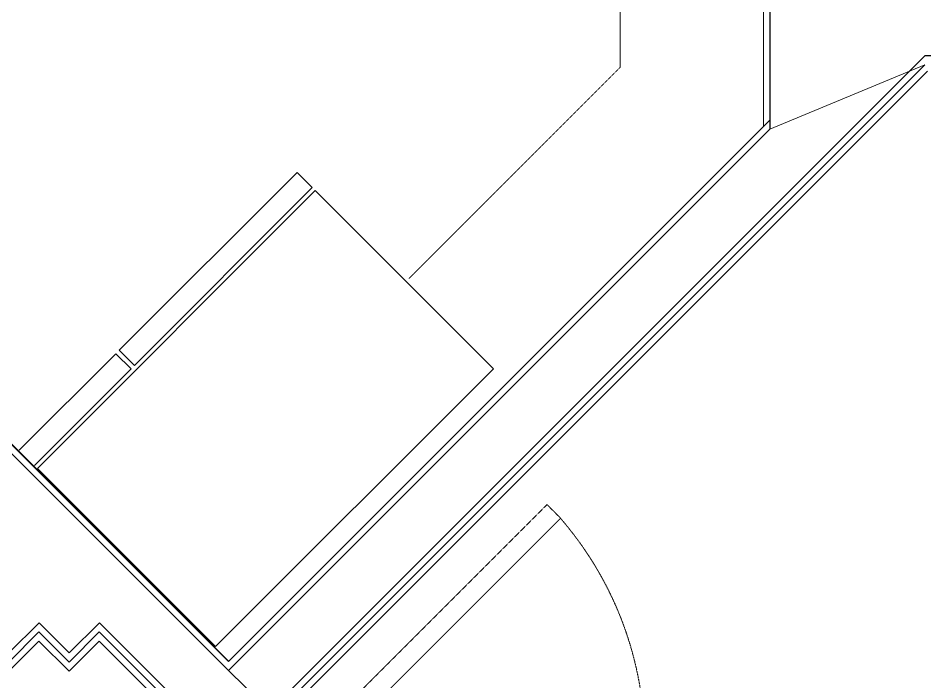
# Model space of a CAD drawing. Header units: millimetres. Extents: x 186805 to 449048, y 2167 to 51540.
# Drawn here: x 386668 to 388791, y 35716 to 37270 of the extents above; entities that cross this region are included whole.
import ezdxf

# ---------------------------------------------------------------- set-up
doc = ezdxf.new("R2010")
doc.units = ezdxf.units.MM
doc.linetypes.add('BD$0$HIDDEN', pattern=[0.375, 0.25, -0.125])
doc.linetypes.add('BD$0$XR-3123-PHL-$0$HIDDEN2', pattern=[0.1875, 0.125, -0.0625])
doc.layers.get('0').update_dxf_attribs({"linetype": 'CONTINUOUS'})
for name, color, linetype, lineweight in [('0-60x60-C', 3, 'CONTINUOUS', 13), ('0-AKL-P1 TILES', 8, 'CONTINUOUS', 13), ('0-akl-plasterline', 9, 'CONTINUOUS', 13), ('3117.NEW ID XR$0$BB$0$A-HATCH', 8, 'CONTINUOUS', 5), ('BD$0$a-door', 8, 'CONTINUOUS', 9), ('BD$0$XR-3123-PHL-$0$a-flor-wdov', 8, 'BD$0$XR-3123-PHL-$0$HIDDEN2', 5)]:
    doc.layers.add(name, color=color, linetype=linetype, lineweight=lineweight)
doc.layers.add('3117.NEW ID XR$0$A-HATCH', color=8, linetype='CONTINUOUS')
doc.layers.add('a-wall', color=140, linetype='CONTINUOUS')

# ---------------------------------------------------------------- blocks, each defined once
blk = doc.blocks.new('A$C7C4A1575')
at = {"layer": 'a-wall', "color": 8}
for p, q in [((61803.89803782548, 16037.7893682899), (62164.32867504144, 15677.36349299343)), ((60232.21963595808, 14349.99823794313), (61756.37910261774, 15874.15770460255)), ((61862.44511979562, 15768.09168742443), (60595.1092653966, 14500.75583302605)), ((63028.6805980911, 14600.874787804), (61861.95440913271, 15767.60097676181)), ((62235.03935315995, 15748.0741711123), (62164.32867504121, 15677.36349299367)), ((62235.03935315995, 15748.0741711123), (62305.7500312787, 15677.36349299384)), ((62376.46070939745, 15748.07417111276), (62305.7500312787, 15677.36349299384)), ((60595.1092653966, 11499.99823794313), (60595.1092653966, 14500.75583302605)), ((58595.1092653966, 14349.99823794342), (60232.21963595808, 14349.99823794313))]:
    blk.add_line(p, q, dxfattribs=at)
blk = doc.blocks.new('A$C32DD6ECA')
at = {"layer": '0-60x60-C', "color": 16, "xscale": 0.04183124983683228, "yscale": 0.04183124983683228, "zscale": 0.04183124983683228, "rotation": 180}
blk.add_blockref('A$C7C4A1575', (4397.082428284921, 2202.635936537234), dxfattribs=at)
blk = doc.blocks.new('A$C5C977968')
for p, q in [((4643.242801033601, 7445.105073035957), (4607.887461974111, 7409.749733976641)), ((4643.242801033601, 7445.105073035957), (5059.567077799991, 7028.780796270148)), ((4607.887461974111, 7409.749733976641), (5024.211738740734, 6993.425457210746)), ((4600.816394162306, 7402.678666164866), (4183.623393262445, 6985.485665264452)), ((4600.816394162306, 7402.678666164866), (5251.354632854403, 6752.140427473641)), ((5059.567077799991, 7028.780796270148), (5024.211738740734, 6993.425457210746)), ((5067.506869745615, 7020.841004324466), (5032.151530686242, 6985.485665265063)), ((5067.506869745615, 7020.841004324466), (5293.781039725698, 6794.566834344965)), ((4834.161631954659, 6334.947426573344), (4183.623393262445, 6985.485665264452)), ((5032.151530686242, 6985.485665265063), (5258.425700666325, 6759.211495285563)), ((5251.354632854403, 6752.140427473641), (4834.161631954659, 6334.947426573344))]:
    blk.add_line(p, q)
at = {"layer": '0-akl-plasterline'}
for p, q in [((3551.767799183202, 10532.20169836216), (3551.767799183202, 7552.657306715235)), ((3167.664966310433, 7682.201698361037), (4676.824432968569, 6173.04223170277)), ((4804.103653582395, 6300.321452316319), (3551.767799183202, 7552.657306715235)), ((5977.900910351949, 7474.118709085917), (4804.103653582395, 6300.321452316319)), ((4768.748314523022, 6010.407672030073), (5106.370962252491, 6348.03031975968)), ((5177.081640371529, 6277.31964164081), (5106.370962252491, 6348.03031975968)), ((5177.081640371529, 6277.31964164081), (5247.792318489985, 6348.03031975936)), ((5318.50299660844, 6277.319641640737), (5247.792318489985, 6348.03031975936))]:
    blk.add_line(p, q, dxfattribs=at)
at = {"layer": '3117.NEW ID XR$0$A-HATCH'}
blk.add_line((4804.103653582337, 6279.108248880657), (4696.424348712491, 6174.655519395674), dxfattribs=at)
at = {"layer": '3117.NEW ID XR$0$BB$0$A-HATCH'}
blk.add_line((3173.878169746313, 7697.201698361052), (3536.767799183552, 7546.444103279442), dxfattribs=at)
at = {"layer": 'a-wall'}
for p, q in [((3536.767799183202, 10547.20169836245), (3536.767799183202, 7546.444103279646)), ((3173.878169744567, 7697.201698362449), (4698.037636403868, 6173.042231703061)), ((4804.10365358222, 6279.108248880948), (3536.767799183202, 7546.444103279646)), ((4804.10365358222, 6279.108248880948), (5978.479198234563, 7453.483793533727)), ((5977.900910351949, 7452.905505650328), (4804.103653582337, 6279.108248880657)), ((4779.354916240904, 6042.227477183522), (5106.370962252433, 6369.24352319527)), ((5177.081640371529, 6298.532845076399), (5106.370962252491, 6369.243523195277)), ((5177.081640371529, 6298.532845076399), (5247.792318489985, 6369.243523194986)), ((5318.50299660844, 6298.532845076326), (5247.792318489985, 6369.243523194986))]:
    blk.add_line(p, q, dxfattribs=at)
at = {"layer": 'BD$0$a-door', "linetype": 'BD$0$HIDDEN'}
for p, q in [((4058.38644570444, 6667.408275769907), (4026.566640550911, 6635.58847061664)), ((4624.071870652435, 6101.722850819526), (4058.38644570444, 6667.408275769907)), ((4026.566640550911, 6635.58847061664), (4592.252065498906, 6069.903045666229))]:
    blk.add_line(p, q, dxfattribs=at)
blk.add_arc((4640.984439350141, 6104.958091260458), 811.5559671741447, 139.1865327773652, 225.5789252498328, dxfattribs=at)
at = {"layer": 'BD$0$XR-3123-PHL-$0$a-flor-wdov'}
for p in [(3886.767799181805, 10197.20169835986), (4381.115144507552, 7197.071504784661)]:
    blk.add_line(p, (3886.767799183901, 7691.418850107642), dxfattribs=at)

msp = doc.modelspace()

# ---------------------------------------------------------------- block references
at = {"layer": '0-60x60-C', "color": 16, "xscale": 23.90557308239969, "yscale": 23.90557308239969, "zscale": 23.90557308239969}
msp.add_blockref('A$C32DD6ECA', (343908.2188684661, -1123.044708209927), dxfattribs=at)
at = {"layer": '0-AKL-P1 TILES', "color": 1, "xscale": -1}
msp.add_blockref('A$C5C977968', (391964.6527351033, 29463.81650459875), dxfattribs=at)

doc.saveas('drawing.dxf')
